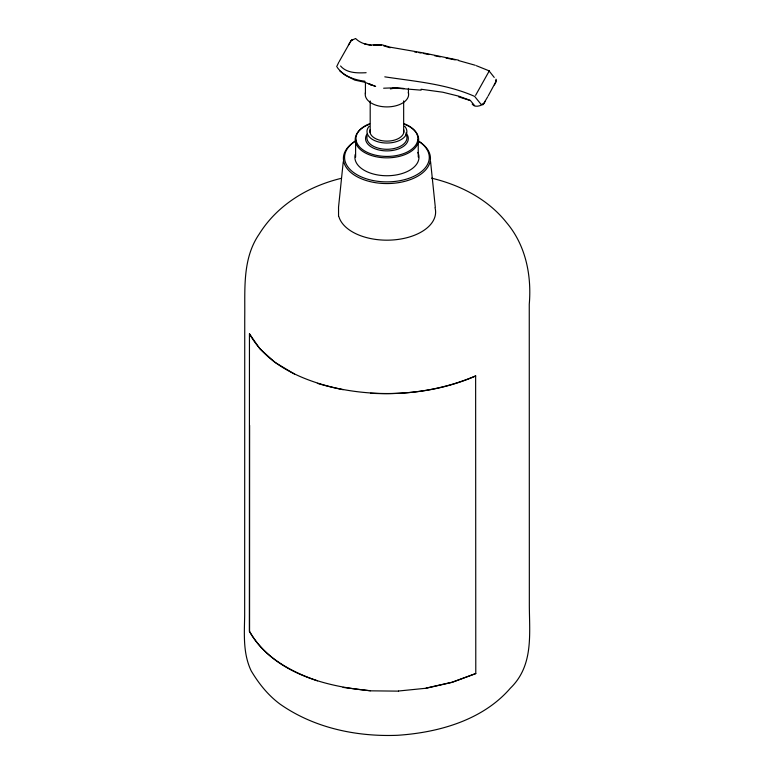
<?xml version="1.0" encoding="UTF-8"?>
<svg xmlns="http://www.w3.org/2000/svg" width="774" height="774" viewBox="0 0 774 774"><rect width="100%" height="100%" fill="white"/><g stroke="black" fill="none" stroke-linecap="round" stroke-linejoin="round"><path stroke-width="1.16" d="M370.494 690.718C325.438 686.673 273.725 673.109 249.373 631.371L249.451 333.817L259.871 348.813L275.031 362.406L294.459 374.045M317.437 680.83C290.666 671.629 263.576 657.039 249.567 631.332L249.615 425.323M469.528 100.31L458.624 96.876M495.979 79.209L496.308 81.222L494.402 84.937M489.4 70.657L475.594 95.357M343.259 161.679L338.538 207.161L338.557 216.014M336.69 66.622L338.683 62.471M495.786 81.87L488.23 95.85M339.118 61.717L351.154 40.461M487.717 96.769L482.986 104.761M348.397 45.095L351.328 40.432L355.189 38.7M485.424 101.007L483.557 104.035C480.354 105.912 474.704 107.896 472.188 104.084M351.328 40.432L352.605 39.822L351.967 39.832M370.475 393.24C406.282 395.166 442.709 390.367 475.739 375.971L475.633 375.874C425.981 397.11 368.898 398.687 317.379 383.353M475.633 375.874L475.787 673.554L452.229 682.32L426.116 688.241L398.494 691.018M495.786 80.438L496.327 80.264M341.228 178.339C308.197 186.35 277.373 204.82 259.164 234.145C242.185 258.855 245.145 289.234 244.739 317.563L244.661 615.707C244.332 634.39 242.901 653.382 251.144 670.787C258.739 683.529 267.91 695.071 279.869 703.992C313.896 727.947 356.301 736.877 397.41 735.3C438.403 732.61 482.695 720.284 510.366 688.192C534.37 664.905 529.155 632.6 529.339 602.443L529.261 304.308C531.728 275.351 525.74 245.261 506.564 222.622C487.93 199.131 460.346 185.063 431.602 178.165M426.058 688.125L452.132 682.213L475.787 673.554M390.367 88.913L395.766 87.897M394.353 87.801L383.643 88.217M373.407 45.279L381.505 45.182M366.121 72.708C357.453 73.153 346.655 73.23 340.57 65.984M398.513 691.134L370.465 690.834L343.046 687.409M392.94 88.12L403.66 88.517M403.796 88.497L394.817 88.052L421.133 90.161M384.794 76.839C415.058 81.444 446.366 83.863 474.646 96.402L481.089 104.393M421.056 89.242L442.767 92.212L458.788 96.179L470.263 100.359L474.607 105.622M364.564 43.915L370.969 44.969L381.398 44.64L389.99 47.156L423.146 52.884L458.585 60.179M414.535 51.877L416.722 52.255M418.898 52.642L421.085 53.019M364.864 81.202C354.589 80.022 343.346 76.142 337.222 67.348M438.007 56.415L440.3 56.879M446.027 58.04L455.189 59.888M423.262 53.406L428.931 54.557M434.601 55.718L436.865 56.183M371.094 45.308C365.531 44.534 359.842 42.754 355.817 38.71M364.951 82.286L354.821 80.109L345.417 75.339L339.912 71.092M343.134 389.709C307.249 382.211 268.297 367.534 249.451 333.817M458.624 60.585L475.255 65.258M383.662 45.821L390.135 47.746M365.909 82.702L375.642 86.446L368.356 83.553M476.31 65.684L488.965 70.782L494.228 77.419M482.241 103.803L482.753 104.548M430.567 161.572L435.288 207.055M418.241 139.291L418.25 157.035M408.44 88.362L408.44 93.538M403.66 100.93L403.66 132.528M370.195 100.978L370.195 132.586M365.425 82.16L365.425 93.606M355.595 139.368L355.614 157.112M408.353 92.387A21.701 12.529 0 0 1 386.981 106.909A21.701 12.529 0 0 1 365.483 92.454M403.728 129.742A17.018 9.83 0 0 1 386.971 141.129A17.018 9.83 0 0 1 370.107 129.79M417.873 152.42A32.053 18.508 0 0 1 388.664 175.717A32.053 18.508 0 0 1 355.256 154.384M404.676 126.268A19.95 11.513 0 0 1 386.971 143.035A19.95 11.513 0 0 1 369.13 126.317M434.998 207.616A48.685 28.106 0 0 1 394.634 239.824A48.685 28.106 0 0 1 338.857 216.527M371.549 85.411A21.807 12.587 0 0 1 368.927 83.592M404.483 124.275A31.724 18.315 0 0 1 410.82 151.578A31.724 18.315 0 0 1 363.112 151.636A31.724 18.315 0 0 1 369.256 124.324M417.641 140.636A43.528 25.126 0 0 1 417.767 176.172A43.528 25.126 0 0 1 356.214 176.24A43.528 25.126 0 0 1 356.079 140.704M405.944 132.925A21.372 12.345 0 0 1 387.813 150.891A21.372 12.345 0 0 1 367.166 133.854M417.834 140.704A42.367 24.458 0 0 1 416.596 174.885A42.367 24.458 0 0 1 357.385 174.953A42.367 24.458 0 0 1 355.885 140.781M404.057 123.676A30.95 17.87 0 0 1 410.239 150.311A30.95 17.87 0 0 1 363.693 150.369A30.95 17.87 0 0 1 369.682 123.714M405.963 134.115A20.037 11.571 0 0 1 388.548 149.247A20.037 11.571 0 0 1 367.128 135.934"/></g></svg>
